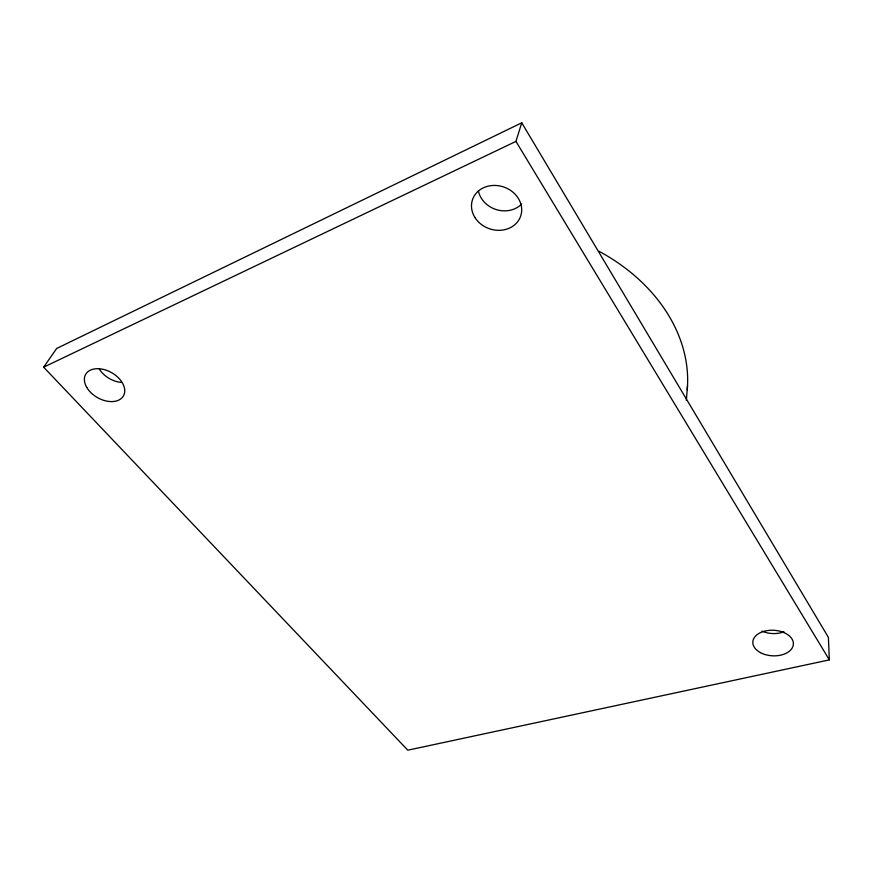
<?xml version="1.0" encoding="UTF-8"?>
<svg xmlns="http://www.w3.org/2000/svg" width="873" height="873" viewBox="0 0 873 873"><rect width="100%" height="100%" fill="white"/><g stroke="black" fill="none" stroke-linecap="round" stroke-linejoin="round"><path stroke-width="1.31" d="M686.331 400.5L687.509 385.735M43.65 367.184L515.943 141.393L521.748 122.809L828.39 637.355L829.35 659.879L407.8 750.191L43.65 367.184L56.69 348.447L521.748 122.809M515.943 141.393L829.35 659.879M599.096 251.326A175.375 137.028 13.6 0 1 687.226 389.849M121.02 382.385A21.345 14.328 30.1 0 1 99.151 368.788M521.639 204.02A24.902 21.869 19.4 0 1 496.464 209.651A24.902 21.869 19.4 0 1 478.382 190.849M783.954 631.812A19.959 12.8 2.7 0 1 761.976 631.103M86.765 387.437A21.738 14.339 29.6 0 0 121.707 398.11A21.738 14.339 29.6 0 0 105.186 369.879A21.738 14.339 29.6 0 0 86.765 387.437M474.847 217.344A25.448 22.065 19.1 0 0 518.344 220.771A25.448 22.065 19.1 0 0 496.595 185.513A25.448 22.065 19.1 0 0 474.847 217.344M760.514 652.666A20.297 12.779 3.1 0 0 793.175 645.551A20.297 12.779 3.1 0 0 765.621 630.906A20.297 12.779 3.1 0 0 760.514 652.666"/></g></svg>
